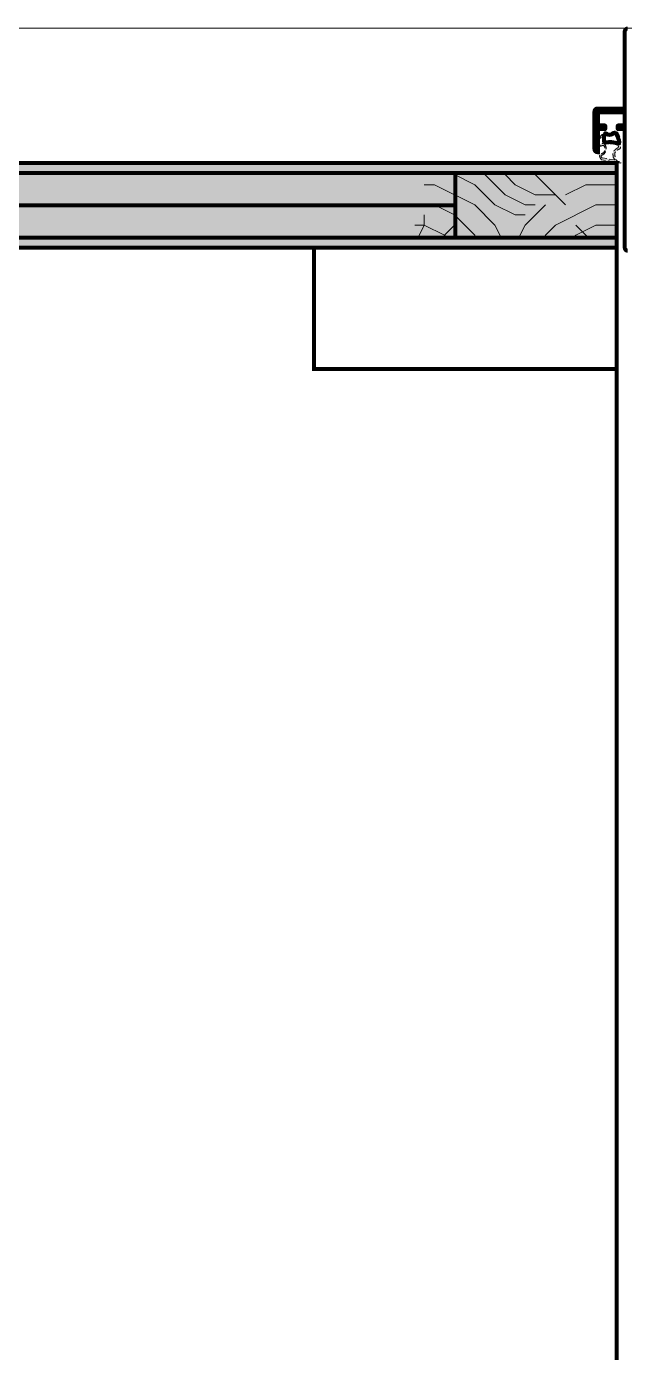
# Model space of a CAD drawing. Extents: x -1457 to 23780, y -2071 to 4205.
# Drawn here: x 10378.7 to 10408.3, y 2174.4 to 2240.1 of the extents above; entities that cross this region are included whole.
import ezdxf

# ---------------------------------------------------------------- set-up
doc = ezdxf.new("R2010")
doc.units = 0
doc.header["$MEASUREMENT"] = 0
doc.linetypes.add('HIDDEN', pattern=[0.375, 0.25, -0.125])
doc.layers.add('M-TEFRIS2-015', color=129, linetype='Continuous', lineweight=9)

msp = doc.modelspace()

# ---------------------------------------------------------------- hatches: boundary and pattern name
at = {"layer": 'M-TEFRIS2-015', "linetype": 'HIDDEN', "lineweight": 0}
h = msp.add_hatch(color=256, dxfattribs=at)
edge = h.paths.add_edge_path()
edge.add_spline(control_points=[(10407.0124169924, 2234.536979920442), (10407.05189064858, 2234.590641756), (10407.12342390885, 2234.687886511627), (10407.23020284557, 2234.782375259383), (10407.31634578043, 2234.889969749507), (10407.42515463518, 2234.835137338334), (10407.52739736624, 2234.799362440426), (10407.63593563425, 2234.823635529487), (10407.7204026935, 2234.890981718578), (10407.81350860711, 2234.893679111869), (10407.92809692647, 2234.890196595941), (10407.99924628319, 2234.728768522833), (10408.08372609872, 2234.555612813285), (10408.10441411333, 2234.32089180714), (10408.07919700821, 2234.164385160115), (10408.08614079504, 2234.017088821289), (10407.97231605741, 2234.004463782891), (10407.90046538983, 2233.920496967494), (10407.78703831401, 2233.835403951296), (10407.80929548852, 2233.710453487227), (10407.82681214374, 2233.593842557493), (10407.86757943175, 2233.448186740257), (10407.99443748416, 2233.400462442482), (10408.17184342403, 2233.351970450301), (10408.12376590324, 2233.330196704792), (10408.09945333701, 2233.323097995653)], knot_values=[0, 0, 0, 0, 1.972481329933421, 3.574485720078666, 4.459231721842631, 5.627326994262999, 6.631388320856649, 7.787072978740821, 8.75015276194368, 9.776376719050775, 10.52172028727109, 11.98318526219924, 14.34903833668033, 16.62296311174929, 18.66660599276623, 19.53265988375316, 20.30320742306432, 21.53106540985929, 22.8950020509257, 24.14050273090668, 24.94140504827469, 26.57643914558082, 28.1214307914516, 29.40842415818681, 30.06904306217089, 30.06904306217089, 30.06904306217089, 30.06904306217089], degree=3, periodic=0)
edge.add_arc((10408.09384784717, 2233.342296393599), 0.0200000000000125, 260.30387226260797, 286.2765878871962, ccw=False)
edge.add_line((10408.09047939194, 2233.32258209652), (10407.13858545044, 2233.485226096094))
edge.add_spline(control_points=[(10407.13858545044, 2233.485226096094), (10407.11121212295, 2233.531547350965), (10407.05669620591, 2233.597067522991), (10407.05094421131, 2233.700881018729), (10407.06694229486, 2233.763171088216), (10407.0663048816, 2233.756541251594), (10407.13769917186, 2233.780431692659), (10407.13769917186, 2233.780431692659)], knot_values=[0, 0, 0, 0, 0.2230052084876708, 0.4469780816912642, 0.8022655540997069, 1.018676818468204, 1.060393501096338, 1.060393501096338, 1.060393501096338, 1.060393501096338], degree=3, periodic=0)
edge.add_arc((10407.08423594132, 2234.014905823438), 0.2404920685283454, 282.8446095959982, 411.1423613045367)
edge.add_spline(control_points=[(10407.23511765812, 2234.202178732747), (10407.20879795237, 2234.184438069671), (10407.15074510398, 2234.185448038301), (10407.05404179073, 2234.131507992766), (10407.05561606425, 2234.249259768585), (10407.24868443095, 2234.260589799822), (10407.18619848915, 2234.415028534258), (10407.19875902933, 2234.662888332943), (10407.08261852212, 2234.528836072524), (10407.0315301139, 2234.534762670257), (10407.0124169924, 2234.536979920442)], knot_values=[1.684532790128255, 1.684532790128255, 1.684532790128255, 1.684532790128255, 1.827512949640418, 2.001131811412198, 2.034132841388928, 2.383878172112238, 2.570749579948123, 2.81730155771981, 2.995364809708569, 3.101801527567439, 3.101801527567439, 3.101801527567439, 3.101801527567439], degree=3, periodic=0)
edge = h.paths.add_edge_path(flags=16)
edge.add_spline(control_points=[(10407.79245056692, 2233.511670378895), (10407.77617182746, 2233.528315656557), (10407.75991817351, 2233.547646962266), (10407.73712335768, 2233.585303157317), (10407.7300968176, 2233.599884121395), (10407.72622709884, 2233.608409341563)], knot_values=[4.696285649924368, 4.696285649924368, 4.696285649924368, 4.696285649924368, 4.79612257682362, 4.79612257682362, 4.854419796380462, 4.854419796380462, 4.854419796380462, 4.854419796380462], degree=3, periodic=0)
edge.add_spline(control_points=[(10407.72622709884, 2233.608409341563), (10407.72639229494, 2233.611435918301), (10407.72634443963, 2233.614473147059), (10407.7259976336, 2233.624272794401), (10407.72548571779, 2233.631888241853), (10407.72407027245, 2233.648356792339), (10407.72319721922, 2233.657040561797), (10407.72116201417, 2233.674713547633), (10407.72002252302, 2233.683409589801), (10407.71633814078, 2233.708791225308), (10407.71346643882, 2233.727111912387), (10407.71019399454, 2233.768760097872), (10407.70950487491, 2233.792035670347), (10407.71554832606, 2233.829182390487), (10407.718780454, 2233.842062605105), (10407.72976956263, 2233.87355745984), (10407.7391373492, 2233.890614554548), (10407.75973407823, 2233.920623479375), (10407.77124711431, 2233.93363438117), (10407.79429681774, 2233.957055949886), (10407.80545593395, 2233.967216136298), (10407.82623117099, 2233.985160908436), (10407.83600705177, 2233.993128676724), (10407.85516714282, 2234.009045317543), (10407.86496337936, 2234.017200753027), (10407.89440198019, 2234.039908735755), (10407.91583532282, 2234.054765006356), (10407.94141291258, 2234.067365567273)], knot_values=[3.795205768767631, 3.795205768767631, 3.795205768767631, 3.795205768767631, 3.825435281411388, 3.825435281411388, 3.876175829762433, 3.876175829762433, 3.923120005564896, 3.923120005564896, 3.970064181367359, 3.970064181367359, 4.056079576782028, 4.056079576782028, 4.1420949721967, 4.1420949721967, 4.181856208153813, 4.181856208153813, 4.244411595576305, 4.244411595576305, 4.309456277789172, 4.309456277789172, 4.374500960002043, 4.374500960002043, 4.436400391423946, 4.436400391423946, 4.498299822845847, 4.498299822845847, 4.605733337985941, 4.605733337985941, 4.605733337985941, 4.605733337985941], degree=3, periodic=0)
edge.add_arc((10407.90782665552, 2234.135541540585), 0.0759999999999773, 296.2267322776728, 422.7778100074727)
edge.add_arc((10407.52277515349, 2233.231874823799), 1.058097748058568, 66.62384475748308, 101.1623001326106)
edge.add_arc((10407.3217896382, 2234.250330410581), 0.0200000000000284, 101.0999284626219, 210.1954139159717)
edge.add_arc((10407.03800303931, 2234.025453327911), 0.3422998841750275, -65.51194830400499, 38.87126795594128, ccw=False)
edge.add_arc((10407.20197956032, 2233.646677810102), 0.0708012071070941, 108.181550441474, 269.8422720900505)
edge.add_line((10407.20178465395, 2233.575876871273), (10407.77478341983, 2233.477972255045))
edge.add_arc((10407.77815187506, 2233.497686552124), 0.019999999999999, 260.303872269459, 404.3621609343977)
edge = h.paths.add_edge_path(flags=16)
edge.add_spline(control_points=[(10408.02777800059, 2234.381511610696), (10408.02724465289, 2234.383443302362), (10408.02670623004, 2234.385377029361), (10408.01682306308, 2234.420583173887), (10408.00601348787, 2234.454465369203), (10407.99418743813, 2234.488925818772), (10407.99379474826, 2234.490067248131), (10407.99340129275, 2234.491208090767)], knot_values=[2.606882164150666, 2.606882164150666, 2.606882164150666, 2.606882164150666, 2.618308665253161, 2.618308665253161, 2.814704777591772, 2.814704777591772, 2.821436412206805, 2.821436412206805, 2.821436412206805, 2.821436412206805], degree=3, periodic=0)
edge.add_spline(control_points=[(10407.99340129275, 2234.491208090767), (10407.98231564442, 2234.523351445925), (10407.97062219751, 2234.555029037088), (10407.95796305943, 2234.587745673318), (10407.9573793426, 2234.589250466535), (10407.95679407466, 2234.590755501828)], knot_values=[2.408074102405524, 2.408074102405524, 2.408074102405524, 2.408074102405524, 2.597738580129102, 2.597738580129102, 2.606882164150666, 2.606882164150666, 2.606882164150666, 2.606882164150666], degree=3, periodic=0)
edge.add_spline(control_points=[(10407.95679407466, 2234.590755501828), (10407.95109382333, 2234.605413881196), (10407.94524643618, 2234.620095223268), (10407.93253782972, 2234.651310779605), (10407.92560595022, 2234.667949992076), (10407.9130101455, 2234.697591023123), (10407.90760980755, 2234.710240845743), (10407.90205685373, 2234.722917735096)], knot_values=[2.149006277224146, 2.149006277224146, 2.149006277224146, 2.149006277224146, 2.238060749371884, 2.238060749371884, 2.336258805541189, 2.336258805541189, 2.408074102405524, 2.408074102405524, 2.408074102405524, 2.408074102405524], degree=3, periodic=0)
edge.add_spline(control_points=[(10407.90205685373, 2234.722917735096), (10407.90001686712, 2234.727574839293), (10407.8979562834, 2234.732235596432), (10407.89199163234, 2234.745566117381), (10407.88817113223, 2234.753606076552), (10407.88105535516, 2234.767773688804), (10407.87775821551, 2234.773931112843), (10407.87176585234, 2234.784286994847), (10407.86926402678, 2234.788324063993), (10407.86629852959, 2234.792061084801)], knot_values=[1.977607441624772, 1.977607441624772, 1.977607441624772, 1.977607441624772, 2.003990200929743, 2.003990200929743, 2.053089229014396, 2.053089229014396, 2.101047753119271, 2.101047753119271, 2.149006277224144, 2.149006277224144, 2.149006277224144, 2.149006277224144], degree=3, periodic=0)
edge.add_arc((10407.85063195065, 2234.779628936791), 0.0200000000000304, 38.43361065683669, 89.4444368482111)
edge.add_spline(control_points=[(10407.85299889487, 2234.799488382276), (10407.85187300361, 2234.799622571412), (10407.85072973259, 2234.799731712661), (10407.84462254292, 2234.800230233785), (10407.83851078361, 2234.800473054082), (10407.82128292771, 2234.800851241052), (10407.80943084113, 2234.800838521391), (10407.79936150834, 2234.800536404051)], knot_values=[1.69878072459484, 1.69878072459484, 1.69878072459484, 1.69878072459484, 1.709176364630534, 1.709176364630534, 1.751194216338215, 1.751194216338215, 1.814824352558606, 1.814824352558606, 1.814824352558606, 1.814824352558606], degree=3, periodic=0)
edge.add_spline(control_points=[(10407.79936150834, 2234.800536404051), (10407.79926481591, 2234.800533502919), (10407.79916828788, 2234.800530575103), (10407.79000593399, 2234.800249645425), (10407.78216821598, 2234.799662459143), (10407.77219507053, 2234.79839195314), (10407.76916841883, 2234.797907614058), (10407.76360011308, 2234.796793577174), (10407.76168763454, 2234.796331715919), (10407.75704083128, 2234.795068542095), (10407.75426331682, 2234.79410855813), (10407.75010690913, 2234.792255826713), (10407.74861371336, 2234.791518251932), (10407.74541926756, 2234.789862340418), (10407.74392292096, 2234.789066248348), (10407.73990750347, 2234.786846658626), (10407.73813683682, 2234.78582004604), (10407.73630769006, 2234.784728261748)], knot_values=[1.498288754767149, 1.498288754767149, 1.498288754767149, 1.498288754767149, 1.498899773643438, 1.498899773643438, 1.55638679152604, 1.55638679152604, 1.58513030046734, 1.58513030046734, 1.61387380940864, 1.61387380940864, 1.646408564364206, 1.646408564364206, 1.665384561853024, 1.665384561853024, 1.684360559341839, 1.684360559341839, 1.69878072459484, 1.69878072459484, 1.69878072459484, 1.69878072459484], degree=3, periodic=0)
edge.add_line((10407.73630769006, 2234.784728261748), (10407.69268595056, 2234.758691242114))
edge.add_line((10407.69268595056, 2234.75869124211), (10407.60717343728, 2234.725518000971))
edge.add_line((10407.60717343728, 2234.725518000974), (10407.53151381222, 2234.717319852167))
edge.add_line((10407.53151381222, 2234.717319852167), (10407.42615199869, 2234.738456821753))
edge.add_spline(control_points=[(10407.42615199868, 2234.738456821757), (10407.41712474318, 2234.741736241616), (10407.40836497948, 2234.745218967095), (10407.38202363323, 2234.75614276723), (10407.36627052722, 2234.763395368183), (10407.35382440123, 2234.768212482792)], knot_values=[0.9322138717899155, 0.9322138717899155, 0.9322138717899155, 0.9322138717899155, 0.9728151593248144, 0.9728151593248144, 1.059280169269481, 1.059280169269481, 1.059280169269481, 1.059280169269481], degree=3, periodic=0)
edge.add_arc((10407.34660548443, 2234.749560747205), 0.0199999999999873, 65.8711632790235, 138.8123973927473)
edge.add_spline(control_points=[(10407.33180283936, 2234.763009973911), (10407.3249607594, 2234.755479363899), (10407.3160770248, 2234.745194149295), (10407.30713811348, 2234.735460483742), (10407.30712407357, 2234.7354451965), (10407.30711003398, 2234.735429910575)], knot_values=[0.6191493752113117, 0.6191493752113117, 0.6191493752113117, 0.6191493752113117, 0.6800377646677511, 0.6800377646677511, 0.6801335518299229, 0.6801335518299229, 0.6801335518299229, 0.6801335518299229], degree=3, periodic=0)
edge.add_line((10407.30711003398, 2234.735429910575), (10407.28161471809, 2234.708592019018))
edge.add_arc((10407.33593080582, 2234.655434116372), 0.0760000000000115, 135.6174196060796, 158.1751496806524)
edge.add_line((10407.26537813091, 2234.683688674631), (10407.26230370455, 2234.609023709021))
edge.add_line((10407.26230370455, 2234.609023709017), (10407.26654413608, 2234.525721076872))
edge.add_line((10407.26654413608, 2234.525721076876), (10407.27061114511, 2234.445825303064))
edge.add_line((10407.27061114511, 2234.445825303064), (10407.27297665657, 2234.399355190351))
edge.add_line((10407.27297665657, 2234.399355190351), (10407.27297991209, 2234.399349495518))
edge.add_arc((10407.34828645149, 2234.409592792021), 0.0760000000000394, 187.7459111072929, 277.2281972781141)
edge.add_line((10407.35784888344, 2234.334196771601), (10407.357703155, 2234.334237196363))
edge.add_line((10407.357703155, 2234.334237196363), (10407.42453521999, 2234.346635254991))
edge.add_line((10407.42453521999, 2234.346635254991), (10407.51549923945, 2234.355975572558))
edge.add_line((10407.51549923945, 2234.355975572562), (10407.64397936215, 2234.354742510412))
edge.add_line((10407.64397936216, 2234.354742510408), (10407.71155909672, 2234.34730749279))
edge.add_line((10407.71155909672, 2234.347307492793), (10407.85239771933, 2234.316169406105))
edge.add_arc((10407.57032496175, 2233.374422730514), 0.9830828253785207, 68.91586214402372, 73.32594597562309, ccw=False)
edge.add_arc((10407.95451910611, 2234.361284540253), 0.0760000000000061, 246.3054641239717, 375.4350394577134)
h = msp.add_hatch(color=256, dxfattribs=at)
h.dxf.hatch_style = 1
h.paths.add_polyline_path([(10407.89970600506, 2229.130004310682), (10329.10500012263, 2229.130004310682), (10329.10500012263, 2233.330004310683), (10407.89970600506, 2233.330004310683)])
h = msp.add_hatch(dxfattribs=at)
h.set_pattern_fill('LOGEND', color=256, scale=10, angle=-90.00000000000001, style=0)
h.set_pattern_definition([(270, (8432.860471627677, 3829.24191300548), (-10, -9.999999999999995), [3, -7]), (270, (8432.360471627677, 3829.24191300548), (-10, -9.999999999999995), [3, -7]), (270, (8431.360471627677, 3828.74191300548), (-10, -9.999999999999995), [2, -8]), (270, (8430.360471627677, 3828.24191300548), (-10, -9.999999999999995), [1.5, -8.5]), (270, (8429.360471627677, 3828.24191300548), (-10, -9.999999999999995), [1, -9]), (270, (8428.360471627677, 3830.74191300548), (-10, -9.999999999999995), [0.5, -2.5, 0.5, -6.5]), (270, (8427.860471627677, 3829.24191300548), (-10, -9.999999999999995), [0.5, -4, 1.5, -4]), (270, (8427.360471627677, 3827.24191300548), (-10, -9.999999999999995), [0.5, -0.5, 0.5, -8.5]), (270, (8426.860471627677, 3827.74191300548), (-10, -9.999999999999995), [0.5, -9.5]), (270, (8425.860471627677, 3828.24191300548), (-10, -9.999999999999995), [1.5, -8.5]), (270, (8424.860471627677, 3828.24191300548), (-10, -9.999999999999995), [2, -8]), (270, (8423.860471627677, 3828.74191300548), (-10, -9.999999999999995), [2.5, -3, 0.5, -4]), (180, (8429.860471627677, 3832.74191300548), (-9.999999999999995, 10), [0.5, -1, 2.5, -6]), (180, (8428.860471627677, 3832.24191300548), (-9.999999999999995, 10), [0.5, -0.5, 1.5, -7.5]), (180, (8424.860471627677, 3831.74191300548), (-9.999999999999995, 10), [1, -9]), (180, (8428.860471627677, 3831.24191300548), (-9.999999999999995, 10), [2, -3, 0.5, -4.5]), (180, (8423.360471627677, 3830.74191300548), (-9.999999999999995, 10), [0.5, -9.5]), (180, (8428.360471627677, 3830.24191300548), (-9.999999999999995, 10), [1.5, -8.5]), (180, (8427.860471627677, 3829.24191300548), (-9.999999999999995, 10), [1, -9]), (180, (8427.860471627677, 3828.24191300548), (-9.999999999999995, 10), [0.5, -1.5, 1.5, -6.5]), (180, (8427.360471627677, 3827.74191300548), (-9.999999999999995, 10), [0.5, -9.5]), (180, (8429.360471627677, 3827.24191300548), (-9.999999999999995, 10), [1.399999999999999, -8.6]), (180, (8431.360471627677, 3826.74191300548), (-9.999999999999995, 10), [1, -9]), (180, (8427.360471627677, 3825.74191300548), (-9.999999999999995, 10), [0.5, -9.5]), (180, (8427.860471627677, 3824.74191300548), (-9.999999999999995, 10), [1.5, -8.5]), (180, (8427.860471627677, 3823.74191300548), (-9.999999999999995, 10), [1.5, -8.5]), (224.9999999999999, (8431.860471627677, 3825.24191300548), (-10.00000000019025, 5.136970198755978e-15), [0.7071000000000001, -0.7071000000000001, 0.7071000000000001, -12.02083562]), (224.9999999999999, (8429.360471627677, 3827.24191300548), (-10.00000000019025, 5.136970198755978e-15), [1.414199999999999, -12.72793562]), (224.9999999999999, (8424.360471627677, 3831.24191300548), (-10.00000000019025, 5.136970198755978e-15), [1.414199999999999, -12.72793562]), (224.9999999999999, (8426.860471627677, 3829.24191300548), (-10.00000000019025, 5.136970198755978e-15), [1.414199999999999, -12.72793562]), (224.9999999999999, (8428.860471627677, 3828.74191300548), (-10.00000000019025, 5.136970198755978e-15), [1.414199999999999, -12.72793562]), (224.9999999999999, (8430.860471627677, 3825.74191300548), (-10.00000000019025, 5.136970198755978e-15), [1.414199999999999, -12.72793562]), (224.9999999999999, (8430.360471627677, 3826.74191300548), (-10.00000000019025, 5.136970198755978e-15), [2.121319999999998, -12.02081562]), (224.9999999999999, (8425.860471627677, 3829.74191300548), (-10.00000000019025, 5.136970198755978e-15), [0.7071000000000001, -13.43503562]), (224.9999999999999, (8424.860471627677, 3830.24191300548), (-10.00000000019025, 5.136970198755978e-15), [0.7071000000000001, -13.43503562]), (224.9999999999999, (8424.860471627677, 3826.24191300548), (-10.00000000019025, 5.136970198755978e-15), [0.7071000000000001, -13.43503562]), (224.9999999999999, (8429.860471627677, 3830.24191300548), (-10.00000000019025, 5.136970198755978e-15), [0.7071000000000001, -13.43503562]), (224.9999999999999, (8426.360471627677, 3824.74191300548), (-10.00000000019025, 5.136970198755978e-15), [0.7071000000000001, -13.43503562]), (224.9999999999999, (8427.360471627677, 3828.24191300548), (-10.00000000019025, 5.136970198755978e-15), [0.7071000000000001, -13.43503562]), (224.9999999999999, (8426.360471627677, 3827.24191300548), (-10.00000000019025, 5.136970198755978e-15), [0.7071000000000001, -13.43503562]), (135, (8428.360471627677, 3827.74191300548), (5.136970198755978e-15, 10.00000000019025), [0.7071000000000001, -0.7071000000000001, 2.121319999999998, -10.60661562]), (135, (8428.360471627677, 3826.24191300548), (5.136970198755978e-15, 10.00000000019025), [0.7071000000000001, -13.43503562]), (135, (8431.860471627677, 3826.24191300548), (5.136970198755978e-15, 10.00000000019025), [0.7071000000000001, -13.43503562]), (135, (8429.360471627677, 3828.24191300548), (5.136970198755978e-15, 10.00000000019025), [0.7071000000000001, -13.43503562]), (135, (8427.360471627677, 3826.74191300548), (5.136970198755978e-15, 10.00000000019025), [0.7071000000000001, -13.43503562]), (135, (8429.860471627677, 3829.24191300548), (5.136970198755978e-15, 10.00000000019025), [0.7071000000000001, -13.43503562]), (135, (8429.860471627677, 3825.24191300548), (5.136970198755978e-15, 10.00000000019025), [0.7071000000000001, -13.43503562]), (135, (8432.860471627677, 3832.24191300548), (5.136970198755978e-15, 10.00000000019025), [0.7071000000000001, -13.43503562]), (135, (8432.360471627677, 3831.74191300548), (5.136970198755978e-15, 10.00000000019025), [1.414199999999999, -12.72793562]), (135, (8431.860471627677, 3831.24191300548), (5.136970198755978e-15, 10.00000000019025), [1.414199999999999, -12.72793562]), (135, (8431.860471627677, 3830.24191300548), (5.136970198755978e-15, 10.00000000019025), [1.414199999999999, -12.72793562]), (135, (8430.860471627677, 3829.74191300548), (5.136970198755978e-15, 10.00000000019025), [1.414199999999999, -12.72793562]), (135, (8426.860471627677, 3825.74191300548), (5.136970198755978e-15, 10.00000000019025), [1.414199999999999, -12.72793562]), (135, (8431.860471627677, 3823.74191300548), (5.136970198755978e-15, 10.00000000019025), [1.414199999999999, -12.72793562]), (135, (8423.860471627677, 3823.24191300548), (5.136970198755978e-15, 10.00000000019025), [1.414199999999999, -12.72793562]), (135, (8424.860471627677, 3823.24191300548), (5.136970198755978e-15, 10.00000000019025), [1.414199999999999, -12.72793562]), (135, (8425.360471627677, 3824.24191300548), (5.136970198755978e-15, 10.00000000019025), [1.414199999999999, -12.72793562]), (135, (8425.360471627677, 3831.24191300548), (5.136970198755978e-15, 10.00000000019025), [2.121319999999998, -12.02081562]), (135, (8426.360471627677, 3824.74191300548), (5.136970198755978e-15, 10.00000000019025), [2.121319999999998, -12.02081562]), (243.4349487999999, (8423.360471627677, 3830.24191300548), (-4.000651136970198e-09, -10.00000000000094), [1.117999999999998, -21.24267976999997]), (243.4349487999999, (8428.360471627677, 3830.24191300548), (-4.000651136970198e-09, -10.00000000000094), [1.117999999999998, -21.24267976999997]), (243.4349487999999, (8425.360471627677, 3829.24191300548), (-4.000651136970198e-09, -10.00000000000094), [1.117999999999998, -21.24267976999997]), (243.4349487999999, (8432.360471627677, 3826.24191300548), (-4.000651136970198e-09, -10.00000000000094), [1.117999999999998, -21.24267976999997]), (243.4349487999999, (8431.360471627677, 3826.74191300548), (-4.000651136970198e-09, -10.00000000000094), [1.117999999999998, -21.24267976999997]), (243.4349487999999, (8429.360471627677, 3829.74191300548), (-4.000651136970198e-09, -10.00000000000094), [1.117999999999998, -21.24267976999997]), (243.4349487999999, (8424.360471627677, 3829.74191300548), (-4.000651136970198e-09, -10.00000000000094), [1.117999999999998, -21.24267976999997]), (243.4349487999999, (8427.360471627677, 3826.74191300548), (-4.000651136970198e-09, -10.00000000000094), [2.235999999999997, -20.12467976999998]), (206.5650511799998, (8425.860471627677, 3826.74191300548), (-10.00000000000094, -5.099802630298012e-10), [1.117999999999975, -21.24267976999962]), (206.5650511799998, (8428.860471627677, 3825.24191300548), (-10.00000000000094, -5.099802630298012e-10), [1.117999999999975, -21.24267976999962]), (206.5650511799998, (8426.860471627677, 3830.24191300548), (-10.00000000000094, -5.099802630298012e-10), [1.117999999999975, -21.24267976999962]), (206.5650511799998, (8426.360471627677, 3832.24191300548), (-10.00000000000094, -5.099802630298012e-10), [1.117999999999975, -21.24267976999962]), (206.5650511799998, (8428.360471627677, 3826.24191300548), (-10.00000000000094, -5.099802630298012e-10), [1.117999999999975, -21.24267976999962]), (206.5650511799998, (8428.360471627677, 3827.24191300548), (-10.00000000000094, -5.099802630298012e-10), [1.117999999999975, -21.24267976999962]), (206.5650511799998, (8426.860471627677, 3831.24191300548), (-10.00000000000094, -5.099802630298012e-10), [2.235999999999953, -20.12467976999963]), (206.5650511799998, (8430.360471627677, 3823.74191300548), (-10.00000000000094, -5.099802630298012e-10), [2.235999999999953, -20.12467976999963]), (206.5650511799998, (8429.860471627677, 3824.74191300548), (-10.00000000000094, -5.099802630298012e-10), [2.235999999999953, -20.12467976999963]), (153.4349487999999, (8431.360471627677, 3832.74191300548), (-10.00000000000094, 4.000654436970198e-09), [1.11799999999998, -21.24267976999968]), (153.4349487999999, (8425.860471627677, 3832.74191300548), (-10.00000000000094, 4.000654436970198e-09), [1.11799999999998, -21.24267976999968]), (153.4349487999999, (8432.860471627677, 3830.74191300548), (-10.00000000000094, 4.000654436970198e-09), [1.11799999999998, -21.24267976999968]), (153.4349487999999, (8423.860471627677, 3831.74191300548), (-10.00000000000094, 4.000654436970198e-09), [1.11799999999998, -21.24267976999968]), (153.4349487999999, (8429.860471627677, 3830.74191300548), (-10.00000000000094, 4.000654436970198e-09), [1.11799999999998, -21.24267976999968]), (153.4349487999999, (8428.860471627677, 3828.74191300548), (-10.00000000000094, 4.000654436970198e-09), [1.11799999999998, -21.24267976999968]), (153.4349487999999, (8426.860471627677, 3827.74191300548), (-10.00000000000094, 4.000654436970198e-09), [1.11799999999998, -21.24267976999968]), (153.4349487999999, (8430.860471627677, 3832.24191300548), (-10.00000160773382, -3.211465097063029e-06), [1.11799999999998, -21.24267976999968]), (153.4349487999999, (8429.360471627677, 3829.74191300548), (-10.00000000000094, 4.000654436970198e-09), [1.11799999999998, -21.24267976999968]), (153.4349487999999, (8430.360471627677, 3826.74191300548), (-10.00000000000094, 4.000654436970198e-09), [1.11799999999998, -21.24267976999968]), (153.4349487999999, (8429.360471627677, 3825.74191300548), (-10.00000000000094, 4.000654436970198e-09), [1.11799999999998, -21.24267976999968]), (153.4349487999999, (8426.360471627677, 3823.74191300548), (-10.00000000000094, 4.000654436970198e-09), [1.11799999999998, -21.24267976999968]), (153.4349487999999, (8423.360471627677, 3831.24191300548), (-10.00000000000094, 4.000654436970198e-09), [1.11799999999998, -21.24267976999968]), (153.4349487999999, (8423.860471627677, 3832.74191300548), (-10.00000000000094, 4.000654436970198e-09), [2.23599999999996, -20.12467976999968]), (153.4349487999999, (8430.860471627677, 3831.24191300548), (-10.00000000000094, 4.000654436970198e-09), [2.23599999999996, -20.12467976999968]), (116.5650511799999, (8432.360471627677, 3832.74191300548), (-5.099835630298013e-10, 10.00000000000094), [1.117999999999998, -21.24267976999997]), (116.5650511799999, (8432.860471627677, 3824.24191300548), (-5.099835630298013e-10, 10.00000000000094), [1.117999999999998, -21.24267976999997]), (116.5650511799999, (8427.860471627677, 3824.74191300548), (-5.099835630298013e-10, 10.00000000000094), [1.117999999999998, -21.24267976999997]), (116.5650511799999, (8431.360471627677, 3828.74191300548), (-5.099835630298013e-10, 10.00000000000094), [1.117999999999998, -21.24267976999997]), (116.5650511799999, (8432.360471627677, 3829.24191300548), (-5.099835630298013e-10, 10.00000000000094), [1.117999999999998, -21.24267976999997]), (116.5650511799999, (8430.360471627677, 3828.24191300548), (-5.099835630298013e-10, 10.00000000000094), [1.117999999999998, -21.24267976999997]), (116.5650511799999, (8424.360471627677, 3825.24191300548), (-5.099835630298013e-10, 10.00000000000094), [1.117999999999998, -21.24267976999997]), (116.5650511799999, (8423.860471627677, 3824.24191300548), (-5.099835630298013e-10, 10.00000000000094), [2.235999999999996, -20.12467976999998])])
h.paths.add_polyline_path([(10407.90000012271, 2232.830004310683), (10397.89971741751, 2232.830004310683), (10397.89971741751, 2229.630004310682), (10407.90000012271, 2229.630004310682)])

# ---------------------------------------------------------------- linework, layer by layer
for p, q in [((10472.50000012271, 2240.000004310681), (9967.397144134893, 2240.000004310681)), ((10322.50000012255, 2240.000004310685), (10412.50000012271, 2240.000004310754)), ((10407.26011311832, 2234.652057442287), (10407.27297515383, 2234.399384711465)), ((10408.09047939194, 2233.32258209652), (10407.13858545044, 2233.485226096094)), ((10407.77478341983, 2233.477972255045), (10407.20000256308, 2233.576181365686))]:
    msp.add_line(p, q, dxfattribs=at)
at = {"layer": 'M-TEFRIS2-015', "linetype": 'HIDDEN', "lineweight": 0, "const_width": 0.2}
msp.add_lwpolyline([(10408.45000012271, 2228.980004310681, -0.4142135623730951), (10408.30000012271, 2229.130004310682), (10408.30000012271, 2235.000004310681), (10407.97500012271, 2235.000004310681, -0.4142135623730951), (10407.95000012271, 2235.025004310683), (10407.95000012271, 2235.155004310684, -0.4142135623730951), (10407.97500012271, 2235.180004310681), (10408.30000012271, 2235.180004310681), (10408.30000012271, 2235.840004310681), (10406.98000012271, 2235.840004310681), (10406.98000012271, 2235.180004310681), (10407.30500012271, 2235.180004310681, -0.4142135623730951), (10407.33000012271, 2235.155004310684), (10407.33000012271, 2235.025004310683, -0.4142135623730951), (10407.30500012271, 2235.000004310681), (10406.98000012271, 2235.000004310681), (10406.98000012271, 2233.860004310682), (10406.95000012271, 2233.860004310682, -0.4142135623730951), (10406.80000012271, 2234.010004310683), (10406.80000012271, 2235.870004310684, -0.4142135623730951), (10406.95000012271, 2236.020004310682), (10408.30000012271, 2236.020004310682), (10408.30000012271, 2239.830004310683, -0.4142135623730951), (10408.45000012271, 2239.980004310681)], format="xyb", dxfattribs=at)
for points in [[(10407.95549120812, 2234.285290757496), (10407.85239771933, 2234.316169406102), (10407.71155909672, 2234.347307492793), (10407.64397936215, 2234.354742510408), (10407.51549923945, 2234.355975572562), (10407.42453521999, 2234.346635254991), (10407.357703155, 2234.334237196363), (10407.30124989588, 2234.349897210639), (10407.27297991209, 2234.399349495518), (10407.27061114511, 2234.445825303064), (10407.26654413608, 2234.525721076876), (10407.26230370455, 2234.609023709017), (10407.26537813091, 2234.683688674631), (10407.28161471809, 2234.708592019015), (10407.30711003398, 2234.735429910579), (10407.34200714144, 2234.769024951314), (10407.42615199869, 2234.738456821753), (10407.53151381222, 2234.717319852167), (10407.60717343728, 2234.725518000974), (10407.69268595056, 2234.75869124211), (10407.73630769006, 2234.784728261748), (10407.79936150835, 2234.800536404051), (10407.86629852959, 2234.792061084805), (10407.90205685373, 2234.722917735096), (10407.95679407466, 2234.590755501831), (10407.99340129275, 2234.491208090767), (10408.02777800059, 2234.381511610696), (10408.00424957559, 2234.303813848554), (10408.00424962657, 2234.303813892664), (10407.95549120812, 2234.285290757496)], [(10399.89971094018, 2231.230004990699), (10337.09991153727, 2231.230004310684)], [(10407.89970600506, 2229.130004310682), (10407.89970600506, 2223.130004310682), (10392.89970600506, 2223.130004310682), (10392.89970600506, 2229.130004310682), (10407.89970600506, 2229.130004310682)], [(10407.89970600506, 2229.130004310682), (10407.89970600506, 2147.529710193015)]]:
    msp.add_lwpolyline(points, dxfattribs=at)
for points in [[(10327.10000012271, 2233.330004310683), (10327.09970600504, 2229.130004310682), (10407.89970600506, 2229.130004310682), (10407.90000009329, 2233.329584142619)], [(10337.09991153727, 2232.830004310683), (10337.09991153727, 2229.630004310682), (10399.89971741751, 2229.630004310682), (10399.89970735306, 2232.830005670716)], [(10399.89971587529, 2229.630004310682), (10399.89970600506, 2232.830005670716), (10407.90000012271, 2232.830004310683), (10407.89970600506, 2229.630004310682)]]:
    msp.add_lwpolyline(points, close=True, dxfattribs=at)
at = {"layer": 'M-TEFRIS2-015', "linetype": 'HIDDEN', "lineweight": 0}
for centre, radius, start, end in [((10407.33593080582, 2234.655434116372), 0.076, 135.617419607264, 180.7328797544679), ((10407.34660548443, 2234.749560747205), 0.02, 68.84170537243843, 137.7426827469636), ((10407.85063195065, 2234.779628936791), 0.02, 38.43361063639841, 83.20327499731187), ((10407.08423594132, 2234.014905823438), 0.2404920685283614, 282.8446095960806, 51.14236130474568), ((10407.03800303931, 2234.025453327911), 0.3422998841750354, 294.4546906992774, 38.87126795571584), ((10407.34828645149, 2234.409592792021), 0.076, 187.7459111072073, 275.7820880520884), ((10407.3217896382, 2234.250330410581), 0.02, 101.2270748506329, 210.1954139160079), ((10407.52277515349, 2233.231874823799), 1.058097748058572, 66.62384475827436, 101.1647034335788), ((10407.57032496175, 2233.374422730514), 0.983082825378532, 68.9158621475993, 102.4906719202062), ((10407.95451910611, 2234.361284540253), 0.076, 246.3054640785316, 15.4350394371185), ((10407.90782665552, 2234.135541540585), 0.076, 296.2267322656692, 62.77781001666797), ((10407.20197956032, 2233.646677810102), 0.0708012071070867, 107.4548495622108, 271.5695422707398), ((10407.77815187506, 2233.497686552124), 0.02, 260.3038722725534, 44.36216093059016), ((10407.89970600506, 2229.130004310682), 81.60029411766662, 180.1053228038254, 270)]:
    msp.add_arc(centre, radius, start, end, dxfattribs=at)
for points, knots in [([(10407.0124169924, 2234.536979920442), (10407.05189064858, 2234.590641756), (10407.12342390885, 2234.687886511627), (10407.23020284557, 2234.782375259383), (10407.31634578043, 2234.889969749507), (10407.42515463518, 2234.835137338334), (10407.52739736624, 2234.799362440426), (10407.63593563425, 2234.823635529487), (10407.7204026935, 2234.890981718578), (10407.81350860711, 2234.893679111869), (10407.92809692647, 2234.890196595941), (10407.99924628319, 2234.728768522833), (10408.08372609872, 2234.555612813285), (10408.10441411333, 2234.32089180714), (10408.07919700821, 2234.164385160115), (10408.08614079504, 2234.017088821289), (10407.97231605741, 2234.004463782891), (10407.90046538983, 2233.920496967494), (10407.78703831401, 2233.835403951296), (10407.80929548852, 2233.710453487227), (10407.82681214374, 2233.593842557493), (10407.86757943175, 2233.448186740257), (10407.99443748416, 2233.380462442481), (10408.17184342403, 2233.351970450301), (10408.12376590324, 2233.330196704792), (10408.09945333701, 2233.323097995653)], [0, 0, 0, 0, 1.972481329933421, 3.574485720078666, 4.459231721842631, 5.627326994262999, 6.631388320856649, 7.787072978740821, 8.75015276194368, 9.776376719050775, 10.52172028727109, 11.98318526219924, 14.34903833668033, 16.62296311174929, 18.66660599276623, 19.53265988375316, 20.30320742306432, 21.53106540985929, 22.8950020509257, 24.14050273090668, 24.94140504827469, 26.57643914558082, 28.1214307914516, 29.40842415818681, 30.06904306217089, 30.06904306217089, 30.06904306217089, 30.06904306217089]), ([(10407.23511765812, 2234.202178732747), (10407.20879795237, 2234.184438069671), (10407.15074510398, 2234.185448038301), (10407.05404179073, 2234.131507992766), (10407.05561606425, 2234.249259768585), (10407.24868443095, 2234.260589799822), (10407.18619848915, 2234.415028534258), (10407.19875902933, 2234.662888332943), (10407.08261852212, 2234.528836072524), (10407.0315301139, 2234.534762670257), (10407.0124169924, 2234.536979920442)], [1.684532790128255, 1.684532790128255, 1.684532790128255, 1.684532790128255, 1.827512949640418, 2.001131811412198, 2.034132841388928, 2.383878172112238, 2.570749579948123, 2.81730155771981, 2.995364809708569, 3.101801527567439, 3.101801527567439, 3.101801527567439, 3.101801527567439]), ([(10407.28161471809, 2234.708592019015), (10407.28996163237, 2234.717120792837), (10407.29849377044, 2234.726047576387), (10407.3160770248, 2234.745194149295), (10407.3249607594, 2234.755479363899), (10407.33180283936, 2234.763009973911)], [0.5601748397419227, 0.5601748397419227, 0.5601748397419227, 0.5601748397419227, 0.6192451623734839, 0.6192451623734839, 0.680133551829923, 0.680133551829923, 0.680133551829923, 0.680133551829923]), ([(10407.35382440123, 2234.768212482792), (10407.36627052722, 2234.763395368183), (10407.38202363323, 2234.75614276723), (10407.41319017102, 2234.743217952127), (10407.42728105911, 2234.737745627794), (10407.45657286656, 2234.728362443326), (10407.47221734566, 2234.72427043847), (10407.50899077681, 2234.717918897153), (10407.5309401017, 2234.716520739941), (10407.57347093822, 2234.718702869217), (10407.59436105236, 2234.722091091771), (10407.63214556707, 2234.731922698043), (10407.6491540404, 2234.737883008274), (10407.67610466929, 2234.749892018539), (10407.68659928269, 2234.755308224536), (10407.70473063141, 2234.765343738756), (10407.71265023844, 2234.770116305357), (10407.7282009409, 2234.779710596307), (10407.73517720431, 2234.784231905993), (10407.74392292096, 2234.789066248351), (10407.74541926756, 2234.789862340418), (10407.74861371336, 2234.791518251932), (10407.75010690913, 2234.792255826713), (10407.75426331682, 2234.79410855813), (10407.75704083128, 2234.795068542095), (10407.76168763454, 2234.796331715919), (10407.76360011308, 2234.796793577174), (10407.76916841883, 2234.797907614058), (10407.77219507053, 2234.79839195314), (10407.78216821598, 2234.799662459143), (10407.79000593399, 2234.800249645425), (10407.8092030818, 2234.800838254927), (10407.8211832898, 2234.800853428311), (10407.83851078361, 2234.800473054082), (10407.84462254292, 2234.800230233785), (10407.85072973259, 2234.799731712661), (10407.85187300361, 2234.799622571412), (10407.85299889487, 2234.799488382276)], [0.9322138717899155, 0.9322138717899155, 0.9322138717899155, 0.9322138717899155, 1.018678881734585, 1.018678881734585, 1.082556095212454, 1.082556095212454, 1.146433308690327, 1.146433308690327, 1.225396899008182, 1.225396899008182, 1.304360489326034, 1.304360489326034, 1.372259955503497, 1.372259955503497, 1.415603443997421, 1.415603443997421, 1.458946932491345, 1.458946932491345, 1.512708920020149, 1.512708920020149, 1.531684917508965, 1.531684917508965, 1.550660914997782, 1.550660914997782, 1.583195669953349, 1.583195669953349, 1.611939178894649, 1.611939178894649, 1.640682687835949, 1.640682687835949, 1.698169705718551, 1.698169705718551, 1.76241086081523, 1.76241086081523, 1.804428712522914, 1.804428712522914, 1.814824352558608, 1.814824352558608, 1.814824352558608, 1.814824352558608]), ([(10407.86629852959, 2234.792061084801), (10407.86926402678, 2234.788324063993), (10407.87176585234, 2234.784286994847), (10407.87775821551, 2234.773931112843), (10407.88105535516, 2234.767773688804), (10407.88817113223, 2234.753606076552), (10407.89199163234, 2234.745566117381), (10407.90363120449, 2234.719552598952), (10407.91105552206, 2234.702190733522), (10407.92560595022, 2234.667949992076), (10407.93253782972, 2234.651310779605), (10407.94586700036, 2234.618570960476), (10407.95229250035, 2234.60240082736), (10407.97105083552, 2234.553921252831), (10407.98314521676, 2234.521102236165), (10408.00601348787, 2234.454465369203), (10408.01682306308, 2234.420583173887), (10408.02670623004, 2234.385377029361), (10408.02724465289, 2234.383443302362), (10408.02777800059, 2234.381511610696)], [1.977607441624772, 1.977607441624772, 1.977607441624772, 1.977607441624772, 2.025565965729647, 2.025565965729647, 2.073524489834522, 2.073524489834522, 2.122623517919175, 2.122623517919175, 2.220821574088481, 2.220821574088481, 2.319019630257786, 2.319019630257786, 2.41721768642709, 2.41721768642709, 2.613613798765703, 2.613613798765703, 2.810009911104313, 2.810009911104313, 2.821436412206809, 2.821436412206809, 2.821436412206809, 2.821436412206809]), ([(10407.94141291258, 2234.067365567273), (10407.91583532282, 2234.054765006356), (10407.89440198019, 2234.039908735755), (10407.86496337936, 2234.017200753027), (10407.85516714282, 2234.009045317543), (10407.83600705177, 2233.993128676724), (10407.82623117099, 2233.985160908436), (10407.80545593395, 2233.967216136298), (10407.79429681774, 2233.957055949886), (10407.77124711431, 2233.93363438117), (10407.75973407823, 2233.920623479375), (10407.7391373492, 2233.890614554548), (10407.72976956263, 2233.87355745984), (10407.718780454, 2233.842062605105), (10407.71554832606, 2233.829182390487), (10407.70950487491, 2233.792035670347), (10407.71019399454, 2233.768760097872), (10407.71346643882, 2233.727111912387), (10407.71633814078, 2233.708791225308), (10407.72002252302, 2233.683409589801), (10407.72116201417, 2233.674713547633), (10407.72319721922, 2233.657040561797), (10407.72407027245, 2233.648356792339), (10407.72548571779, 2233.631888241853), (10407.7259976336, 2233.624272794401), (10407.72634443963, 2233.614473147059), (10407.72639229494, 2233.611435918301), (10407.72622709884, 2233.608409341563)], [3.795205768767628, 3.795205768767628, 3.795205768767628, 3.795205768767628, 3.902639283907723, 3.902639283907723, 3.964538715329623, 3.964538715329623, 4.026438146751528, 4.026438146751528, 4.091482828964397, 4.091482828964397, 4.156527511177267, 4.156527511177267, 4.219082898599757, 4.219082898599757, 4.258844134556872, 4.258844134556872, 4.34485952997154, 4.34485952997154, 4.430874925386211, 4.430874925386211, 4.477819101188672, 4.477819101188672, 4.524763276991137, 4.524763276991137, 4.575503825342183, 4.575503825342183, 4.605733337985941, 4.605733337985941, 4.605733337985941, 4.605733337985941]), ([(10407.13858545044, 2233.485226096094), (10407.11121212295, 2233.531547350965), (10407.05669620591, 2233.597067522991), (10407.05094421131, 2233.700881018729), (10407.06694229486, 2233.763171088216), (10407.0663048816, 2233.756541251594), (10407.13769917186, 2233.780431692659), (10407.13769917186, 2233.780431692659)], [0, 0, 0, 0, 0.2230052084876708, 0.4469780816912642, 0.8022655540997069, 1.018676818468204, 1.060393501096338, 1.060393501096338, 1.060393501096338, 1.060393501096338]), ([(10407.72622709884, 2233.608409341563), (10407.7300968176, 2233.599884121395), (10407.73712335768, 2233.585303157317), (10407.75991817351, 2233.547646962266), (10407.77617182746, 2233.528315656557), (10407.79245056692, 2233.511670378895)], [4.696285649924367, 4.696285649924367, 4.696285649924367, 4.696285649924367, 4.754582869481209, 4.754582869481209, 4.854419796380462, 4.854419796380462, 4.854419796380462, 4.854419796380462])]:
    msp.add_open_spline(points, degree=3, knots=knots, dxfattribs=at)

doc.saveas('drawing.dxf')
